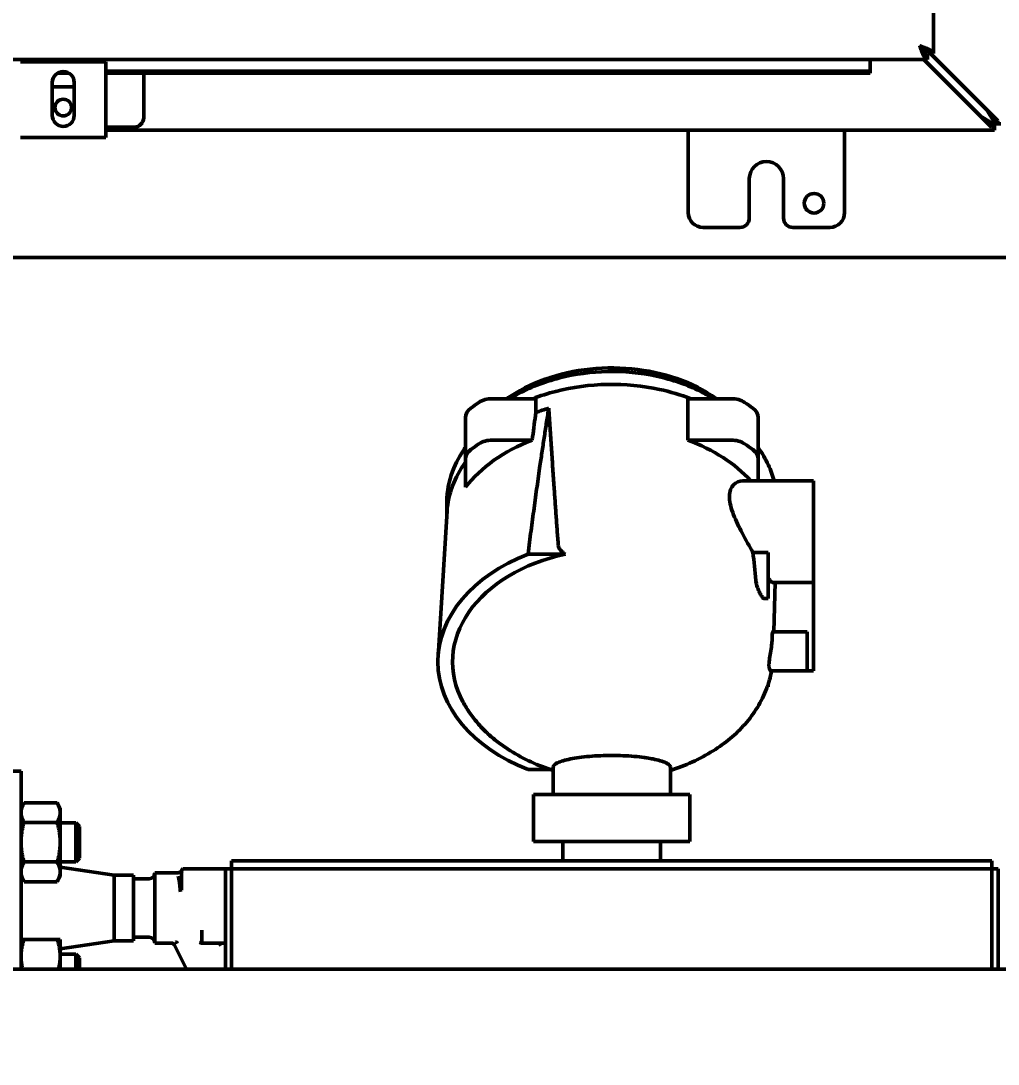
# Model space of a CAD drawing. Header units: inches. Extents: x 11 to 1621, y 11 to 1332.
# Drawn here: x 1046.19 to 1058.7, y 333.5 to 346.86 of the extents above; entities that cross this region are included whole.
import ezdxf

# ---------------------------------------------------------------- set-up
doc = ezdxf.new("R2010")
doc.units = ezdxf.units.IN
doc.header["$LTSCALE"] = 48
doc.header["$MEASUREMENT"] = 0
doc.layers.add('Dimension (ANSI)', color=7, linetype='Continuous', lineweight=25)
doc.layers.add('Visible (ANSI)', color=7, linetype='Continuous', lineweight=50)
doc.styles.add('Dimension Text', font='tahoma.ttf')
doc.dimstyles.new('ELC FT', dxfattribs={"dimscale": 48, "dimtxt": 0.12, "dimasz": 0.098425, "dimexe": 0.05, "dimexo": 0.1, "dimgap": 0.031496, "dimtad": 1, "dimdec": 5, "dimzin": 3, "dimdsep": 46, "dimlunit": 4, "dimtxsty": 'Dimension Text', "dimcen": 0.09, "dimdle": 0.5, "dimclrd": 5, "dimclre": 5, "dimclrt": 256, "dimadec": 1, "dimazin": 3, "dimtfac": 0.833333, "dimtofl": 0, "dimtmove": 0, "dimatfit": 3, "dimfxl": 0, "dimfrac": 2, "dimtolj": 1, "dimtzin": 0, "dimlwd": 25, "dimlwe": 25, "dimarcsym": 0})

# ---------------------------------------------------------------- blocks, each defined once
blk = doc.blocks.new('*D32')
at = {"layer": 'Defpoints', "color": 0, "linetype": 'Continuous', "transparency": 16777216}
for p in [(1009.144, 460.889), (1167.944, 460.889), (1018.545, 291.451)]:
    blk.add_point(p, dxfattribs=at)
at = {"layer": 'Dimension (ANSI)', "color": 5, "linetype": 'Continuous', "lineweight": 25, "transparency": 16777216}
for p, q in [((1163.144, 460.889), (1006.744, 460.889)), ((1009.144, 296.176), (1009.144, 456.165)), ((1013.745, 291.451), (1006.744, 291.451))]:
    blk.add_line(p, q, dxfattribs=at)
at = {"layer": 'Dimension (ANSI)', "color": 5, "linetype": 'Continuous', "transparency": 16777216}
for points in [[(1008.356, 456.165), (1009.931, 456.165), (1009.144, 460.889)], [(1008.356, 296.176), (1009.931, 296.176), (1009.144, 291.451)]]:
    blk.add_solid(points, dxfattribs=at)
at = {"layer": 'Dimension (ANSI)', "linetype": 'Continuous', "lineweight": 25, "transparency": 16777216, "insert": (1003.996, 376.17), "char_height": 5.76, "attachment_point": 5, "rotation": 90, "style": 'Dimension Text'}
blk.add_mtext('\\A1;14\'-1 7/16"', dxfattribs=at)
blk = doc.blocks.new('*D51')
at = {"layer": 'Defpoints', "color": 0, "linetype": 'Continuous', "transparency": 16777216}
for p in [(1146.447, 546.451), (994.545, 291.451), (1018.545, 291.451)]:
    blk.add_point(p, dxfattribs=at)
at = {"layer": 'Dimension (ANSI)', "color": 5, "linetype": 'Continuous', "lineweight": 25, "transparency": 16777216}
for p, q in [((1141.647, 546.451), (992.145, 546.451)), ((994.545, 541.727), (994.545, 296.176)), ((1013.745, 291.451), (992.145, 291.451))]:
    blk.add_line(p, q, dxfattribs=at)
at = {"layer": 'Dimension (ANSI)', "color": 5, "linetype": 'Continuous', "transparency": 16777216}
for points in [[(993.758, 541.727), (995.333, 541.727), (994.545, 546.451)], [(993.758, 296.176), (995.333, 296.176), (994.545, 291.451)]]:
    blk.add_solid(points, dxfattribs=at)
at = {"layer": 'Dimension (ANSI)', "linetype": 'Continuous', "lineweight": 25, "transparency": 16777216, "insert": (990.034, 418.951), "char_height": 5.76, "attachment_point": 5, "rotation": 90, "style": 'Dimension Text'}
blk.add_mtext('\\A1;21\'-3"', dxfattribs=at)

msp = doc.modelspace()

# ---------------------------------------------------------------- linework, layer by layer
at = {"layer": 'Visible (ANSI)'}
for p, q in [((1057.868555, 346.437172), (1057.868555, 368.47503)), ((1057.792484, 346.430101), (1057.792484, 346.361101)), ((1057.868555, 346.437172), (1057.799555, 346.437172)), ((1057.830484, 346.437172), (1058.552555, 345.715101)), ((1038.059479, 346.361101), (1057.792484, 346.361101)), ((1046.331555, 346.332101), (1046.186555, 346.332101)), ((1047.131555, 346.332101), (1046.331555, 346.332101)), ((1047.276555, 346.332101), (1047.131555, 346.332101)), ((1047.276555, 345.362101), (1047.276555, 346.332101)), ((1057.058484, 346.30742), (1057.058484, 346.361101)), ((1057.058484, 346.30742), (1057.058484, 346.21075)), ((1058.472555, 345.635101), (1057.746555, 346.361101)), ((1046.659389, 346.187151), (1046.803722, 346.187151)), ((1057.058484, 346.21075), (1047.276555, 346.21075)), ((1047.276555, 346.187151), (1057.058484, 346.187151)), ((1047.761555, 346.187151), (1047.761555, 345.616101)), ((1057.058484, 346.21075), (1057.058484, 346.187151)), ((1046.591055, 345.645601), (1046.591055, 346.066601)), ((1046.872055, 346.066601), (1046.872055, 345.645601)), ((1046.591055, 346.011101), (1046.872055, 346.011101)), ((1058.472555, 345.635101), (1058.613768, 345.548322)), ((1058.472555, 345.635101), (1058.613768, 345.493888)), ((1058.639334, 345.573888), (1058.552555, 345.715101)), ((1058.552555, 345.715101), (1058.693768, 345.573888)), ((1047.641555, 345.496101), (1047.276555, 345.496101)), ((1058.639334, 345.548322), (1058.613768, 345.548322)), ((1058.613768, 345.493888), (1058.613768, 345.548322)), ((1058.651555, 345.493888), (1058.613768, 345.493888)), ((1058.639334, 345.548322), (1058.639334, 345.573888)), ((1058.639334, 345.573888), (1058.693768, 345.573888)), ((1058.639334, 345.548322), (1058.651555, 345.536101)), ((1058.651555, 345.493888), (1058.651555, 345.536101)), ((1058.693768, 345.536101), (1058.651555, 345.536101)), ((1058.651555, 345.493888), (1058.651555, 345.456101)), ((1058.693768, 345.573888), (1058.693768, 345.536101)), ((1058.693768, 345.536101), (1058.731555, 345.536101)), ((1046.186555, 345.362101), (1046.331555, 345.362101)), ((1046.331555, 345.362101), (1047.131555, 345.362101)), ((1047.276555, 345.362101), (1047.131555, 345.362101)), ((1047.276555, 345.456101), (1058.651555, 345.456101)), ((1054.731555, 344.401101), (1054.731555, 345.456101)), ((1056.731555, 345.456101), (1056.731555, 344.401101)), ((1055.512555, 344.836101), (1055.512555, 344.331101)), ((1055.950555, 344.331101), (1055.950555, 344.836101)), ((1055.392555, 344.211101), (1054.921555, 344.211101)), ((1056.541555, 344.211101), (1056.070555, 344.211101)), ((1063.539479, 343.826101), (1039.446979, 343.826101)), ((1052.222672, 342.019223), (1052.780392, 342.019223)), ((1052.780392, 341.842446), (1052.780392, 342.019223)), ((1054.723567, 341.842446), (1054.723567, 342.019223)), ((1054.723567, 342.019223), (1055.281287, 342.019223)), ((1051.878982, 341.245867), (1051.878982, 341.776197)), ((1054.723567, 341.488893), (1054.723567, 341.842446)), ((1055.624977, 341.245867), (1055.624977, 341.776197)), ((1052.222672, 341.488893), (1052.733852, 341.488893)), ((1054.723567, 341.488893), (1055.281287, 341.488893)), ((1051.878982, 340.884408), (1051.878982, 341.245867)), ((1055.624977, 341.245867), (1055.624977, 340.967219)), ((1056.331979, 340.967219), (1055.431142, 340.967219)), ((1056.331979, 339.667219), (1056.331979, 340.967219)), ((1051.641979, 340.701001), (1051.641979, 340.550624)), ((1051.643992, 340.583179), (1051.528837, 338.719976)), ((1052.679924, 340.030133), (1053.159833, 340.030133)), ((1055.558648, 340.051597), (1055.751979, 340.051597)), ((1055.751979, 339.693272), (1055.751979, 340.051597)), ((1055.751979, 339.693272), (1055.751979, 339.460112)), ((1056.331979, 339.667219), (1055.807038, 339.667219)), ((1055.825702, 339.035626), (1055.841295, 339.667219)), ((1056.331979, 338.535848), (1056.331979, 339.667219)), ((1055.70408, 339.460112), (1055.751979, 339.460112)), ((1055.814739, 339.035626), (1056.251979, 339.035626)), ((1056.251979, 339.035626), (1056.251979, 338.535626)), ((1055.78673, 338.535626), (1056.251979, 338.535626)), ((1056.331979, 338.535848), (1056.251979, 338.535848)), ((1055.741408, 338.328741), (1055.751979, 338.328741)), ((1055.751979, 338.328741), (1055.751979, 338.359389)), ((1046.191979, 337.249851), (1045.811979, 337.249851)), ((1046.191979, 337.249851), (1046.191979, 334.716101)), ((1052.962621, 337.272417), (1052.679924, 337.272417)), ((1053.001979, 336.952351), (1053.001979, 337.301987)), ((1054.501979, 336.952351), (1054.501979, 337.301987)), ((1052.751979, 336.952351), (1053.037837, 336.952351)), ((1052.751979, 336.352351), (1052.751979, 336.952351)), ((1053.662712, 336.952351), (1053.037837, 336.952351)), ((1053.662712, 336.952351), (1053.841247, 336.952351)), ((1054.466122, 336.952351), (1053.841247, 336.952351)), ((1054.466122, 336.952351), (1054.751979, 336.952351)), ((1054.751979, 336.352351), (1054.751979, 336.952351)), ((1046.191979, 336.778808), (1046.231055, 336.84649)), ((1046.652904, 336.84649), (1046.231055, 336.84649)), ((1046.691979, 336.778808), (1046.652904, 336.84649)), ((1046.691979, 336.720194), (1046.691979, 336.778808)), ((1046.691979, 336.341308), (1046.691979, 336.720194)), ((1046.652904, 336.593899), (1046.231055, 336.593899)), ((1046.691979, 336.58954), (1046.892604, 336.58954)), ((1046.892604, 336.58954), (1046.892604, 336.08954)), ((1046.939479, 336.542665), (1046.892604, 336.58954)), ((1046.939479, 336.136415), (1046.939479, 336.542665)), ((1046.691979, 335.962422), (1046.691979, 336.341308)), ((1052.751979, 336.352351), (1053.037837, 336.352351)), ((1053.662712, 336.352351), (1053.037837, 336.352351)), ((1053.126979, 336.104851), (1053.126979, 336.352351)), ((1053.662712, 336.352351), (1053.841247, 336.352351)), ((1054.466122, 336.352351), (1053.841247, 336.352351)), ((1054.376979, 336.104851), (1054.376979, 336.352351)), ((1054.466122, 336.352351), (1054.751979, 336.352351)), ((1046.652904, 336.088717), (1046.231055, 336.088717)), ((1046.691979, 336.08954), (1046.892604, 336.08954)), ((1047.381979, 335.919851), (1046.691979, 336.021322)), ((1046.939479, 336.136415), (1046.892604, 336.08954)), ((1048.88698, 336.104851), (1058.61698, 336.104851)), ((1048.88698, 335.999851), (1048.88698, 336.104851)), ((1058.61698, 335.999851), (1058.61698, 336.104851)), ((1046.191979, 335.903808), (1046.231055, 335.836127)), ((1046.691979, 335.903808), (1046.652904, 335.836127)), ((1046.691979, 335.903808), (1046.691979, 335.962422)), ((1047.381979, 335.919851), (1047.381979, 335.079851)), ((1047.631979, 335.919851), (1047.381979, 335.919851)), ((1047.631979, 335.919851), (1047.631979, 335.079851)), ((1047.901979, 335.049851), (1047.901979, 335.949851)), ((1048.171381, 335.949851), (1047.901979, 335.949851)), ((1048.171381, 335.949851), (1048.17998, 335.950001)), ((1048.197855, 335.949858), (1048.197856, 335.949858)), ((1048.246979, 335.728712), (1048.246979, 335.959851)), ((1048.306979, 335.999851), (1048.262258, 335.999851)), ((1048.306979, 335.999851), (1048.746979, 335.999851)), ((1048.800785, 335.999851), (1048.746979, 335.999851)), ((1048.806979, 335.999851), (1048.806518, 335.999851)), ((1048.88698, 335.999851), (1048.806979, 335.999851)), ((1048.806979, 335.999851), (1048.806979, 334.716101)), ((1048.88698, 335.999851), (1048.88698, 334.716101)), ((1058.61698, 335.999851), (1048.88698, 335.999851)), ((1058.61698, 335.999851), (1058.61698, 334.716101)), ((1058.61698, 335.999851), (1058.696979, 335.999851)), ((1058.696979, 334.716101), (1058.696979, 335.999851)), ((1046.652904, 335.836127), (1046.231055, 335.836127)), ((1047.831979, 335.874851), (1047.631979, 335.874851)), ((1048.506979, 335.048816), (1048.506979, 335.216016)), ((1046.191979, 335.095894), (1046.231055, 335.095894)), ((1046.652904, 335.095894), (1046.231055, 335.095894)), ((1046.691979, 335.095894), (1046.652904, 335.095894)), ((1046.691979, 334.877144), (1046.691979, 335.095894)), ((1047.381979, 335.079851), (1046.691979, 334.97838)), ((1047.631979, 335.079851), (1047.381979, 335.079851)), ((1047.831979, 335.124851), (1047.631979, 335.124851)), ((1048.123175, 335.049851), (1047.901979, 335.049851)), ((1048.150031, 335.033201), (1048.307448, 334.716101)), ((1048.506979, 335.048816), (1048.536979, 335.048816)), ((1048.536979, 335.048816), (1048.776369, 335.048816)), ((1048.806495, 335.048816), (1048.776369, 335.048816)), ((1048.806979, 335.048816), (1048.806495, 335.048816)), ((1046.691979, 334.910162), (1046.892604, 334.910162)), ((1046.691979, 334.716101), (1046.691979, 334.877144)), ((1046.892604, 334.910162), (1046.892604, 334.716101)), ((1046.939479, 334.863287), (1046.892604, 334.910162)), ((1046.939479, 334.716101), (1046.939479, 334.863287)), ((1041.476979, 334.716101), (1064.086545, 334.716101))]:
    msp.add_line(p, q, dxfattribs=at)
for centre, radius in [((1046.731555, 345.746101), 0.1065), ((1056.341555, 344.521101), 0.125)]:
    msp.add_circle(centre, radius, dxfattribs=at)
for centre, radius, start, end in [((1046.731555, 346.066601), 0.1405, 0, 180), ((1046.731555, 345.645601), 0.1405, 180, 0), ((1047.641555, 345.616101), 0.12, 270, 0), ((1055.731555, 344.836101), 0.219, 0, 180), ((1054.921555, 344.401101), 0.19, 180, 270), ((1055.392555, 344.331101), 0.12, 270, 0), ((1056.070555, 344.331101), 0.12, 180, 270), ((1056.541555, 344.401101), 0.19, 270, 0), ((1053.751979, 339.602334), 2.46, 238.1808248, 252.2491728), ((1053.751979, 339.602334), 2.46, 287.7508272, 301.8191752), ((1047.831979, 335.944851), 0.07, 270, 0), ((1048.306979, 335.959851), 0.06, 138.1896846, 180), ((1047.831979, 335.054851), 0.07, 0, 90)]:
    msp.add_arc(centre, radius, start, end, dxfattribs=at)
for centre, major_axis, ratio, start_param, end_param in [((1052.128982, 341.776197), (-0.25, 0), 0.707106781, 5.527499491, 6.283185307), ((1053.751979, 340.694814), (2.48, 0), 0.707106781, 2.326482143, 2.385906837), ((1052.222672, 341.842446), (0.25, 0), 0.707106781, 1.570796327, 2.326482143), ((1053.751979, 340.518037), (-2.11, 0), 0.707106781, 5.104326724, 5.190911226), ((1055.281287, 341.842446), (0.25, 0), 0.707106781, 0.81511051, 1.570796327), ((1053.751979, 340.694814), (2.48, 0), 0.707106781, 0.755685817, 0.81511051), ((1055.374977, 341.776197), (0.25, 0), 0.707106781, 0, 0.755685817), ((1053.751979, 340.164484), (2.13183, 0), 0.707106781, 2.06869862, 2.643690361), ((1052.222672, 341.312116), (0.25, 0), 0.707106781, 1.570796327, 2.326482143), ((1053.751979, 340.164484), (-2.11, 0), 0.707106781, 3.709688396, 4.233866735), ((1055.281287, 341.312116), (0.25, 0), 0.707106781, 0.81511051, 1.570796327), ((1052.128982, 341.245867), (-0.25, 0), 0.707106781, 5.527499491, 6.283185307), ((1053.751979, 340.164484), (2.48, 0), 0.707106781, 2.326482143, 2.385906837), ((1053.751979, 340.164484), (2.48, 0), 0.707106781, 0.755685817, 0.81511051), ((1055.374977, 341.245867), (0.25, 0), 0.707106781, 0, 0.755685817), ((1053.751979, 340.518037), (-2.11, 0), 0.707106781, 5.804663061, 6.239510481), ((1053.751979, 338.651275), (-2.225265, 0), 0.707106781, 5.215057319, 7.351313296), ((1053.751979, 338.651275), (-2.037925, 0), 0.707106781, 5.007204682, 6.646306165), ((1053.75198, 336.421639), (0, -8.496609), 0.235176751, 1.96606001, 2.012216897)]:
    msp.add_ellipse(centre, major_axis=major_axis, ratio=ratio, start_param=start_param, end_param=end_param, dxfattribs=at)
for points, knots in [([(1057.689555, 346.540101), (1057.700374, 346.533656), (1057.711134, 346.527247), (1057.731839, 346.514357), (1057.741672, 346.507947), (1057.756658, 346.497212), (1057.762241, 346.49293), (1057.772431, 346.484346), (1057.777013, 346.480064), (1057.787027, 346.469327), (1057.791678, 346.462917), (1057.797959, 346.450027), (1057.799555, 346.443617), (1057.799555, 346.437172)], [0, 0, 0, 0, 0.0959574716, 0.0959574716, 0.1919100447, 0.1919100447, 0.2558142837, 0.2558142837, 0.3197215366, 0.3197215366, 0.4156786093, 0.4156786093, 0.5116405794, 0.5116405794, 0.5116405794, 0.5116405794]), ([(1057.792484, 346.430101), (1057.78604, 346.430101), (1057.77963, 346.431697), (1057.766741, 346.437978), (1057.760331, 346.442628), (1057.749595, 346.452642), (1057.745313, 346.457223), (1057.736729, 346.467413), (1057.732447, 346.472996), (1057.72171, 346.487982), (1057.7153, 346.497815), (1057.70241, 346.518521), (1057.696, 346.529282), (1057.689555, 346.540101)], [0, 0, 0, 0, 0.0959574716, 0.0959574716, 0.1919100447, 0.1919100447, 0.2558142837, 0.2558142837, 0.3197215366, 0.3197215366, 0.4156786093, 0.4156786093, 0.5116405794, 0.5116405794, 0.5116405794, 0.5116405794]), ([(1057.689555, 346.540101), (1057.701375, 346.535774), (1057.713009, 346.531515), (1057.724439, 346.527249), (1057.735869, 346.522983), (1057.747182, 346.518677), (1057.758049, 346.514371), (1057.768917, 346.510065), (1057.779206, 346.505813), (1057.788909, 346.501544), (1057.798612, 346.497274), (1057.807812, 346.492941), (1057.816099, 346.488651), (1057.824387, 346.484361), (1057.831787, 346.480113), (1057.83829, 346.475835), (1057.844792, 346.471557), (1057.850417, 346.467215), (1057.854895, 346.462938), (1057.859372, 346.45866), (1057.86277, 346.454412), (1057.865071, 346.450122), (1057.867372, 346.445832), (1057.868555, 346.441499), (1057.868555, 346.437172)], [0, 0, 0, 0, 0.000945503852, 0.000945503852, 0.000945503852, 0.001891007705, 0.001891007705, 0.001891007705, 0.002836511557, 0.002836511557, 0.002836511557, 0.00378201541, 0.00378201541, 0.00378201541, 0.004727519262, 0.004727519262, 0.004727519262, 0.005673023114, 0.005673023114, 0.005673023114, 0.006618526967, 0.006618526967, 0.006618526967, 0.007564030819, 0.007564030819, 0.007564030819, 0.007564030819]), ([(1057.792484, 346.361101), (1057.788157, 346.361101), (1057.783898, 346.362262), (1057.779632, 346.364533), (1057.775366, 346.366804), (1057.77106, 346.370223), (1057.766754, 346.374724), (1057.762448, 346.379225), (1057.758197, 346.384731), (1057.753927, 346.391206), (1057.749657, 346.39768), (1057.745324, 346.405217), (1057.741034, 346.413501), (1057.736745, 346.421785), (1057.732497, 346.430795), (1057.728219, 346.440506), (1057.723941, 346.450217), (1057.719599, 346.460722), (1057.715321, 346.471516), (1057.711044, 346.482309), (1057.706796, 346.493463), (1057.702505, 346.504955), (1057.698215, 346.516448), (1057.693882, 346.528281), (1057.689555, 346.540101)], [0, 0, 0, 0, 0.000945503852, 0.000945503852, 0.000945503852, 0.001891007705, 0.001891007705, 0.001891007705, 0.002836511557, 0.002836511557, 0.002836511557, 0.00378201541, 0.00378201541, 0.00378201541, 0.004727519262, 0.004727519262, 0.004727519262, 0.005673023114, 0.005673023114, 0.005673023114, 0.006618526967, 0.006618526967, 0.006618526967, 0.007564030819, 0.007564030819, 0.007564030819, 0.007564030819]), ([(1055.09184, 342.019223), (1055.016289, 342.072791), (1054.934444, 342.121757), (1054.681707, 342.248774), (1054.497223, 342.312882), (1054.109273, 342.39657), (1053.905864, 342.41612), (1053.500661, 342.408726), (1053.298936, 342.381788), (1052.917433, 342.284026), (1052.737717, 342.213216), (1052.519997, 342.091352), (1052.464544, 342.056394), (1052.412119, 342.019223)], [3.925631035, 3.925631035, 3.925631035, 3.925631035, 4.094491298, 4.094491298, 4.416283474, 4.416283474, 4.738188052, 4.738188052, 5.060065582, 5.060065582, 5.381974098, 5.381974098, 5.499146926, 5.499146926, 5.499146926, 5.499146926]), ([(1055.053881, 342.019223), (1055.001881, 342.051666), (1054.947505, 342.082145), (1054.718654, 342.197091), (1054.52678, 342.263728), (1054.123298, 342.350703), (1053.911749, 342.37101), (1053.49034, 342.363281), (1053.280551, 342.335251), (1052.883813, 342.233567), (1052.696929, 342.159927), (1052.503409, 342.051611), (1052.476438, 342.035669), (1052.450078, 342.019223)], [3.989413297, 3.989413297, 3.989413297, 3.989413297, 4.094765146, 4.094765146, 4.416488684, 4.416488684, 4.738319464, 4.738319464, 5.060124174, 5.060124174, 5.381958805, 5.381958805, 5.435364664, 5.435364664, 5.435364664, 5.435364664]), ([(1054.762136, 342.019223), (1054.635558, 342.068263), (1054.501945, 342.108023), (1054.148394, 342.184144), (1053.922279, 342.205806), (1053.471869, 342.197478), (1053.247651, 342.167494), (1052.934563, 342.087226), (1052.836238, 342.055802), (1052.741823, 342.019223)], [4.211149117, 4.211149117, 4.211149117, 4.211149117, 4.416818872, 4.416818872, 4.738530942, 4.738530942, 5.060218525, 5.060218525, 5.213628844, 5.213628844, 5.213628844, 5.213628844]), ([(1052.733852, 341.488893), (1052.735678, 341.503017), (1052.737508, 341.517142), (1052.739342, 341.531266), (1052.752811, 341.635007), (1052.766485, 341.738734), (1052.780392, 341.842446)], [0, 0, 0, 0, 0.119832156, 0.119832156, 0.119832156, 1, 1, 1, 1]), ([(1051.878982, 341.392849), (1051.808714, 341.29645), (1051.753086, 341.194411), (1051.666167, 340.962875), (1051.641979, 340.831952), (1051.641979, 340.701001)], [5.8072676396, 5.8072676396, 5.8072676396, 5.8072676396, 6.0237205435, 6.0237205435, 6.2831853072, 6.2831853072, 6.2831853072, 6.2831853072]), ([(1055.641537, 341.36964), (1055.637029, 341.380263), (1055.632346, 341.390845), (1055.626656, 341.40319), (1055.625819, 341.404994), (1055.624977, 341.406797)], [3.43309790735, 3.43309790735, 3.43309790735, 3.43309790735, 3.45664521514, 3.45664521514, 3.46067866888, 3.46067866888, 3.46067866888, 3.46067866888]), ([(1055.828614, 340.967219), (1055.811242, 341.03596), (1055.787143, 341.103778), (1055.721178, 341.246746), (1055.677098, 341.321346), (1055.624977, 341.392849)], [3.3184169586, 3.3184169586, 3.3184169586, 3.3184169586, 3.456957066, 3.456957066, 3.6175103212, 3.6175103212, 3.6175103212, 3.6175103212]), ([(1055.431142, 340.967218), (1055.430029, 340.967218), (1055.428921, 340.967209), (1055.385784, 340.966464), (1055.342707, 340.951124), (1055.295102, 340.901615), (1055.282056, 340.880789), (1055.264028, 340.831346), (1055.259076, 340.802716), (1055.258002, 340.741594), (1055.261375, 340.708636), (1055.275644, 340.638266), (1055.286516, 340.600856), (1055.327336, 340.485925), (1055.365579, 340.405304), (1055.447007, 340.247382), (1055.497178, 340.158535), (1055.549417, 340.067615), (1055.554047, 340.059574), (1055.558648, 340.051597)], [14.455133396, 14.455133396, 14.455133396, 14.455133396, 14.472756593, 14.472756593, 15.143103002, 15.143103002, 15.478276206, 15.478276206, 15.813449411, 15.813449411, 16.129167729, 16.129167729, 16.444886048, 16.444886048, 17.076322684, 17.076322684, 17.799067448, 17.799067448, 17.86972505, 17.86972505, 17.86972505, 17.86972505]), ([(1053.067365, 340.1423), (1053.067827, 340.136365), (1053.068932, 340.130173), (1053.073181, 340.115841), (1053.076896, 340.107783), (1053.086539, 340.09153), (1053.093927, 340.08203), (1053.111288, 340.064245), (1053.121232, 340.055946), (1053.139695, 340.042459), (1053.149435, 340.036175), (1053.159833, 340.030133)], [-5.8853805752, -5.8853805752, -5.8853805752, -5.8853805752, -5.823857024, -5.823857024, -5.7406275993, -5.7406275993, -5.6339192849, -5.6339192849, -5.5272109706, -5.5272109706, -5.4316411229, -5.4316411229, -5.4316411229, -5.4316411229]), ([(1055.596113, 339.693272), (1055.596941, 339.685058), (1055.598224, 339.676263), (1055.603444, 339.649071), (1055.608717, 339.629707), (1055.62097, 339.592178), (1055.628972, 339.571533), (1055.645821, 339.53383), (1055.654653, 339.516769), (1055.670479, 339.490197), (1055.678617, 339.478675), (1055.692888, 339.463818), (1055.69911, 339.460131), (1055.70408, 339.460113)], [0.070680483, 0.070680483, 0.070680483, 0.070680483, 0.1428507973, 0.1428507973, 0.2857015946, 0.2857015946, 0.4436979238, 0.4436979238, 0.6016942529, 0.6016942529, 0.7561998668, 0.7561998668, 0.9033004214, 0.9033004214, 0.9033004214, 0.9033004214]), ([(1055.751979, 339.726), (1055.75412, 339.722762), (1055.756211, 339.719643), (1055.769586, 339.700021), (1055.779313, 339.687321), (1055.795345, 339.67108), (1055.801776, 339.667224), (1055.807037, 339.667219)], [8.5841289489, 8.5841289489, 8.5841289489, 8.5841289489, 8.6422151868, 8.6422151868, 8.9652026584, 8.9652026584, 9.2762700114, 9.2762700114, 9.2762700114, 9.2762700114]), ([(1055.814739, 339.035626), (1055.814733, 339.035626), (1055.814726, 339.035625), (1055.812427, 339.035592), (1055.809905, 339.02928), (1055.805959, 339.003655), (1055.804578, 338.984338), (1055.804033, 338.962029), (1055.803858, 338.95486), (1055.803761, 338.947077), (1055.80373, 338.938821)], [3.3508967064, 3.3508967064, 3.3508967064, 3.3508967064, 3.351568581, 3.351568581, 3.5915130066, 3.5915130066, 3.8314574321, 3.8314574321, 3.8314574321, 3.9085607112, 3.9085607112, 3.9085607112, 3.9085607112]), ([(1055.80373, 338.938821), (1055.803658, 338.916223), (1055.801726, 338.890871), (1055.794652, 338.832517), (1055.789147, 338.799621), (1055.778061, 338.734893), (1055.772589, 338.703382), (1055.767209, 338.661023), (1055.765903, 338.64835), (1055.7646, 338.629433), (1055.764286, 338.622732), (1055.764028, 338.610878), (1055.764037, 338.605656), (1055.764335, 338.59469), (1055.76468, 338.589067), (1055.76611, 338.574569), (1055.767556, 338.566556), (1055.771682, 338.551618), (1055.774552, 338.545427), (1055.78059, 338.537546), (1055.783711, 338.535626), (1055.786728, 338.535626)], [0.022325594, 0.022325594, 0.022325594, 0.022325594, 0.240779859, 0.240779859, 0.493715066, 0.493715066, 0.743126623, 0.743126623, 0.85676847, 0.85676847, 0.923132407, 0.923132407, 0.979589326, 0.979589326, 1.047406283, 1.047406283, 1.167134901, 1.167134901, 1.314448381, 1.314448381, 1.452969065, 1.452969065, 1.452969065, 1.452969065]), ([(1055.04899, 337.512032), (1055.125556, 337.55954), (1055.198506, 337.611849), (1055.335438, 337.726001), (1055.399423, 337.787853), (1055.516368, 337.92082), (1055.569324, 337.991952), (1055.661764, 338.142644), (1055.701232, 338.222219), (1055.760985, 338.379665), (1055.782769, 338.45691), (1055.797288, 338.535626)], [2.2910432936, 2.2910432936, 2.2910432936, 2.2910432936, 2.4381356416, 2.4381356416, 2.5852279896, 2.5852279896, 2.7323203377, 2.7323203377, 2.8794126857, 2.8794126857, 3.0118932781, 3.0118932781, 3.0118932781, 3.0118932781]), ([(1051.846942, 338.139431), (1051.874684, 338.087805), (1051.905567, 338.037919), (1051.972869, 337.942011), (1052.009288, 337.895986), (1052.086964, 337.808005), (1052.128223, 337.766047), (1052.21496, 337.686296), (1052.26044, 337.6485), (1052.355072, 337.577112), (1052.404225, 337.543518), (1052.454969, 337.512032)], [0.3631208579, 0.3631208579, 0.3631208579, 0.3631208579, 0.4606065583, 0.4606065583, 0.5580922587, 0.5580922587, 0.6555779592, 0.6555779592, 0.7530636596, 0.7530636596, 0.85054936, 0.85054936, 0.85054936, 0.85054936]), ([(1053.001979, 337.301987), (1053.001979, 337.311102), (1053.006501, 337.320586), (1053.025578, 337.339583), (1053.040129, 337.349096), (1053.078673, 337.367464), (1053.102695, 337.376333), (1053.158318, 337.392832), (1053.189923, 337.400462), (1053.256747, 337.413887), (1053.294117, 337.420169), (1053.375563, 337.431298), (1053.419638, 337.436146), (1053.511656, 337.443958), (1053.559675, 337.446928), (1053.656313, 337.450829), (1053.704933, 337.45176), (1053.799026, 337.45176), (1053.847646, 337.450829), (1053.944284, 337.446928), (1053.992303, 337.443958), (1054.084321, 337.436146), (1054.128396, 337.431298), (1054.180156, 337.424225), (1054.190946, 337.422664), (1054.201476, 337.421059)], [14.483890448, 14.483890448, 14.483890448, 14.483890448, 14.850018332, 14.850018332, 15.216146217, 15.216146217, 15.582274102, 15.582274102, 15.948401986, 15.948401986, 16.306898709, 16.306898709, 16.665395432, 16.665395432, 17.023892155, 17.023892155, 17.382388878, 17.382388878, 17.740885601, 17.740885601, 18.099382324, 18.099382324, 18.457879047, 18.457879047, 18.555035703, 18.555035703, 18.555035703, 18.555035703]), ([(1054.201476, 337.421059), (1054.229781, 337.416737), (1054.256172, 337.412087), (1054.314036, 337.400462), (1054.345641, 337.392832), (1054.401264, 337.376333), (1054.425286, 337.367464), (1054.46383, 337.349096), (1054.478381, 337.339583), (1054.497458, 337.320586), (1054.501979, 337.311102), (1054.501979, 337.301987)], [6.96677645, 6.96677645, 6.96677645, 6.96677645, 7.228116518, 7.228116518, 7.594244403, 7.594244403, 7.960372288, 7.960372288, 8.326500172, 8.326500172, 8.692628057, 8.692628057, 8.692628057, 8.692628057]), ([(1048.17998, 335.949868), (1048.17998, 335.949868), (1048.17998, 335.949544), (1048.17998, 335.948558), (1048.17998, 335.948156), (1048.17998, 335.947671)], [0.5606231587, 0.5606231587, 0.5606231587, 0.5606231587, 0.75, 0.75, 0.8417187117, 0.8417187117, 0.8417187117, 0.8417187117]), ([(1048.197856, 335.949858), (1048.204332, 335.949854), (1048.210892, 335.950925), (1048.223192, 335.955064), (1048.229088, 335.958193), (1048.239431, 335.966074), (1048.244012, 335.970928), (1048.248539, 335.977644), (1048.249383, 335.97901), (1048.250401, 335.980817), (1048.250634, 335.981242), (1048.250961, 335.981855), (1048.251066, 335.982055), (1048.251227, 335.982367), (1048.251289, 335.982488), (1048.251395, 335.982696), (1048.251441, 335.982785), (1048.251553, 335.983008), (1048.251599, 335.983101), (1048.251675, 335.983254), (1048.251701, 335.983308), (1048.251788, 335.983484), (1048.251818, 335.983544), (1048.251924, 335.983764), (1048.251955, 335.98383), (1048.252011, 335.983947), (1048.252024, 335.983975), (1048.252024, 335.983975)], [0, 0, 0, 0, 0.0493472556, 0.0493472556, 0.098892252, 0.098892252, 0.1484300061, 0.1484300061, 0.1606184781, 0.1606184781, 0.164312275, 0.164312275, 0.1661097892, 0.1661097892, 0.1673605707, 0.1673605707, 0.1685896135, 0.1685896135, 0.1710590044, 0.1710590044, 0.1738261462, 0.1738261462, 0.181936761, 0.181936761, 0.2062442147, 0.2062442147, 0.2341497036, 0.2341497036, 0.2341497036, 0.2341497036]), ([(1048.230352, 335.707366), (1048.229083, 335.729024), (1048.227395, 335.750038), (1048.225374, 335.76991), (1048.224363, 335.779846), (1048.223274, 335.789499), (1048.222109, 335.798807), (1048.221526, 335.803461), (1048.220925, 335.808029), (1048.220305, 335.812505), (1048.219685, 335.81698), (1048.219039, 335.821407), (1048.218388, 335.825647), (1048.213178, 335.859568), (1048.20764, 335.886672), (1048.201479, 335.90659)], [0, 0, 0, 0, 0.25, 0.25, 0.25, 0.375, 0.375, 0.375, 0.4375, 0.4375, 0.4375, 0.5, 0.5, 0.5, 1, 1, 1, 1]), ([(1048.806481, 335.999843), (1048.806409, 335.999851), (1048.805891, 335.999851), (1048.803979, 335.999851), (1048.802586, 335.999851), (1048.800785, 335.999851)], [-0.06720813409, -0.06720813409, -0.06720813409, -0.06720813409, -0.03368342708, -0.03368342708, 0, 0, 0, 0]), ([(1048.150036, 335.033191), (1048.148713, 335.035855), (1048.146935, 335.038328), (1048.14268, 335.042714), (1048.140121, 335.044646), (1048.134384, 335.047766), (1048.131092, 335.048921), (1048.126232, 335.049721), (1048.124696, 335.04985), (1048.123165, 335.049851)], [0, 0, 0, 0, 0.02266666359, 0.02266666359, 0.04656208818, 0.04656208818, 0.07242476594, 0.07242476594, 0.08409228545, 0.08409228545, 0.08409228545, 0.08409228545]), ([(1048.171391, 335.063965), (1048.171389, 335.06388), (1048.171568, 335.063834), (1048.171931, 335.063829), (1048.172294, 335.063823), (1048.17284, 335.063857), (1048.17357, 335.063933)], [0.0007796894, 0.0007796894, 0.0007796894, 0.0007796894, 0.5, 0.5, 0.5, 0.9999941136, 0.9999941136, 0.9999941136, 0.9999941136]), ([(1048.1789, 335.064154), (1048.179238, 335.064256), (1048.179584, 335.064358), (1048.179937, 335.06446), (1048.180114, 335.064511), (1048.180292, 335.064561), (1048.180473, 335.064612), (1048.180563, 335.064638), (1048.180654, 335.064663), (1048.180745, 335.064689), (1048.180836, 335.064714), (1048.180892, 335.06473), (1048.18102, 335.064765), (1048.182042, 335.065046), (1048.182795, 335.065229), (1048.183184, 335.065339)], [0.0001721995, 0.0001721995, 0.0001721995, 0.0001721995, 0.25, 0.25, 0.25, 0.375, 0.375, 0.375, 0.4375, 0.4375, 0.4375, 0.5, 0.5, 0.5, 0.9999214131, 0.9999214131, 0.9999214131, 0.9999214131]), ([(1048.193689, 335.044968), (1048.192024, 335.050196), (1048.189522, 335.054441), (1048.184254, 335.060788), (1048.181477, 335.0629), (1048.1789, 335.064154)], [0.0000164676, 0.0000164676, 0.0000164676, 0.0000164676, 0.5, 0.5, 1, 1, 1, 1]), ([(1048.477714, 335.057479), (1048.478106, 335.05739), (1048.478498, 335.057328), (1048.478919, 335.057261), (1048.479317, 335.057197), (1048.479741, 335.05713), (1048.480144, 335.057053), (1048.480369, 335.05701), (1048.480588, 335.056963), (1048.480807, 335.056914), (1048.481392, 335.056783), (1048.48198, 335.056635), (1048.482565, 335.056471), (1048.48417, 335.056019), (1048.485759, 335.055439), (1048.487327, 335.054725), (1048.489043, 335.053944), (1048.490732, 335.053007), (1048.49235, 335.051896), (1048.49368, 335.050982), (1048.494961, 335.049942), (1048.496241, 335.048811)], [0.0000030642, 0.0000030642, 0.0000030642, 0.0000030642, 0.0643805093, 0.0643805093, 0.0643805093, 0.1252403847, 0.1252403847, 0.1252403847, 0.1593702381, 0.1593702381, 0.1593702381, 0.2506049879, 0.2506049879, 0.2506049879, 0.5006806362, 0.5006806362, 0.5006806362, 0.7744136415, 0.7744136415, 0.7744136415, 0.9994592368, 0.9994592368, 0.9994592368, 0.9994592368]), ([(1048.506979, 335.048816), (1048.506965, 335.048816), (1048.505553, 335.048816), (1048.50167, 335.048816), (1048.499048, 335.048816), (1048.496241, 335.048811)], [-0.418950299, -0.418950299, -0.418950299, -0.418950299, -0.2105385487, -0.2105385487, -0.000135324, -0.000135324, -0.000135324, -0.000135324]), ([(1048.764362, 335.048816), (1048.761201, 335.047547), (1048.757694, 335.045983), (1048.753821, 335.044115), (1048.751884, 335.043181), (1048.749856, 335.042171), (1048.747737, 335.041086), (1048.746678, 335.040544), (1048.745596, 335.039983), (1048.744491, 335.039404), (1048.743939, 335.039114), (1048.743381, 335.03882), (1048.742817, 335.038521), (1048.742535, 335.038371), (1048.742252, 335.038221), (1048.741968, 335.038069), (1048.741683, 335.037917), (1048.74133, 335.037728), (1048.74111, 335.03761), (1048.73935, 335.036666), (1048.737469, 335.035643), (1048.735466, 335.03454), (1048.734465, 335.033989), (1048.733433, 335.033418), (1048.73237, 335.032827), (1048.731839, 335.032532), (1048.731301, 335.032232), (1048.730754, 335.031926), (1048.730481, 335.031774), (1048.730206, 335.03162), (1048.729929, 335.031465), (1048.729791, 335.031387), (1048.729652, 335.031309), (1048.729513, 335.031231), (1048.729373, 335.031153), (1048.729174, 335.031041), (1048.729093, 335.030996), (1048.726502, 335.029541), (1048.722465, 335.027253), (1048.716979, 335.024131)], [0, 0, 0, 0, 0.25, 0.25, 0.25, 0.375, 0.375, 0.375, 0.4375, 0.4375, 0.4375, 0.46875, 0.46875, 0.46875, 0.484375, 0.484375, 0.484375, 0.5, 0.5, 0.5, 0.625, 0.625, 0.625, 0.6875, 0.6875, 0.6875, 0.71875, 0.71875, 0.71875, 0.734375, 0.734375, 0.734375, 0.7421875, 0.7421875, 0.7421875, 0.75, 0.75, 0.75, 1, 1, 1, 1])]:
    msp.add_open_spline(points, degree=3, knots=knots, dxfattribs=at)
for points, weights in [([(1052.679924, 340.030133), (1052.8165, 341.095755), (1052.946002, 341.896895)], [1.00480128421, 1.0075495906, 1.00649966582]), ([(1052.946002, 341.896895), (1053.007313, 340.948169), (1053.067365, 340.1423)], [1.00130983299, 1.0018473849, 1.00153888719]), ([(1046.231055, 336.84649), (1046.191979, 336.778808), (1046.191979, 336.720194)], [1.91922341555, 2.06767586338, 2.06767586338]), ([(1046.652904, 336.84649), (1046.691979, 336.778808), (1046.691979, 336.720194)], [1.91922341555, 2.06767586338, 2.06767586338]), ([(1046.191979, 336.720194), (1046.191979, 336.66158), (1046.231055, 336.593899)], [2.06767586338, 2.06767586338, 1.91922341555]), ([(1046.691979, 336.720194), (1046.691979, 336.66158), (1046.652904, 336.593899)], [2.06767586338, 2.06767586338, 1.91922341555]), ([(1046.231055, 336.593899), (1046.191979, 336.458536), (1046.191979, 336.341308)], [1.91922341555, 2.06767586338, 2.06767586338]), ([(1046.652904, 336.593899), (1046.691979, 336.458536), (1046.691979, 336.341308)], [1.91922341555, 2.06767586338, 2.06767586338]), ([(1046.191979, 336.341308), (1046.191979, 336.22408), (1046.231055, 336.088717)], [2.06767586338, 2.06767586338, 1.91922341555]), ([(1046.691979, 336.341308), (1046.691979, 336.22408), (1046.652904, 336.088717)], [2.06767586338, 2.06767586338, 1.91922341555]), ([(1046.231055, 336.088717), (1046.191979, 336.021036), (1046.191979, 335.962422)], [1.91922341555, 2.06767586338, 2.06767586338]), ([(1046.652904, 336.088717), (1046.691979, 336.021036), (1046.691979, 335.962422)], [1.91922341555, 2.06767586338, 2.06767586338]), ([(1046.191979, 335.962422), (1046.191979, 335.903808), (1046.231055, 335.836127)], [2.06767586338, 2.06767586338, 1.91922341555]), ([(1046.691979, 335.962422), (1046.691979, 335.903808), (1046.652904, 335.836127)], [2.06767586338, 2.06767586338, 1.91922341555]), ([(1046.231055, 335.095894), (1046.191979, 334.978666), (1046.191979, 334.877144)], [1.91922341555, 2.06767586338, 2.06767586338]), ([(1046.652904, 335.095894), (1046.691979, 334.978666), (1046.691979, 334.877144)], [1.91922341555, 2.06767586338, 2.06767586338]), ([(1046.191979, 334.877144), (1046.191979, 334.799964), (1046.213849, 334.716101)], [2.06767586338, 2.06767586338, 1.98187784324]), ([(1046.691979, 334.877144), (1046.691979, 334.799964), (1046.67011, 334.716101)], [2.06767586338, 2.06767586338, 1.98187784324])]:
    msp.add_rational_spline(points, weights, degree=2, dxfattribs=at)
for points in [[(1051.878982, 341.406797), (1051.873223, 341.39447), (1051.867702, 341.382082), (1051.862422, 341.36964)], [(1048.17998, 335.949867), (1048.185938, 335.949864), (1048.191896, 335.949861), (1048.197855, 335.949858)], [(1048.17998, 335.947671), (1048.17998, 335.946837), (1048.17998, 335.945759), (1048.17998, 335.944431)], [(1048.251999, 335.983921), (1048.252005, 335.983933), (1048.252008, 335.98394), (1048.252008, 335.98394)], [(1048.123165, 335.049851), (1048.123165, 335.049851), (1048.123165, 335.049851), (1048.123165, 335.049851)], [(1048.150036, 335.033191), (1048.150036, 335.033191), (1048.150036, 335.033191), (1048.150036, 335.033191)], [(1048.17357, 335.063933), (1048.174622, 335.064037), (1048.176383, 335.064137), (1048.1789, 335.064154)], [(1048.496241, 335.048811), (1048.499764, 335.048811), (1048.503342, 335.048812), (1048.506975, 335.048812)]]:
    msp.add_open_spline(points, degree=3, dxfattribs=at)

# ---------------------------------------------------------------- dimensions: what is measured, and where the dimension line sits
at = {"layer": 'Dimension (ANSI)', "color": 5, "linetype": 'Continuous', "lineweight": 25, "true_color": 0x0000ff}
for base, p1, p2, picture, middle in [((994.545281, 291.451101), (1146.446979, 546.451101), (1018.545281, 291.451101), '*D51', (994.545281, 418.951101)), ((1009.143755, 460.889261), (1018.545281, 291.451101), (1167.944479, 460.889261), '*D32', (1009.143755, 376.170181))]:
    dim = msp.add_linear_dim(base=base, p1=p1, p2=p2, angle=270, dimstyle='ELC FT', override={"dimgap": 0.031496, "dimdec": 5, "dimlfac": 1, "dimtol": 0, "dimlim": 0, "dimtp": 0, "dimtm": 0, "dimtdec": 2, "dimatfit": 1}, dxfattribs=at)
    dim.commit()
    dim.dimension.update_dxf_attribs({"geometry": picture, "text_midpoint": middle, "dimtype": 160})

doc.saveas('drawing.dxf')
